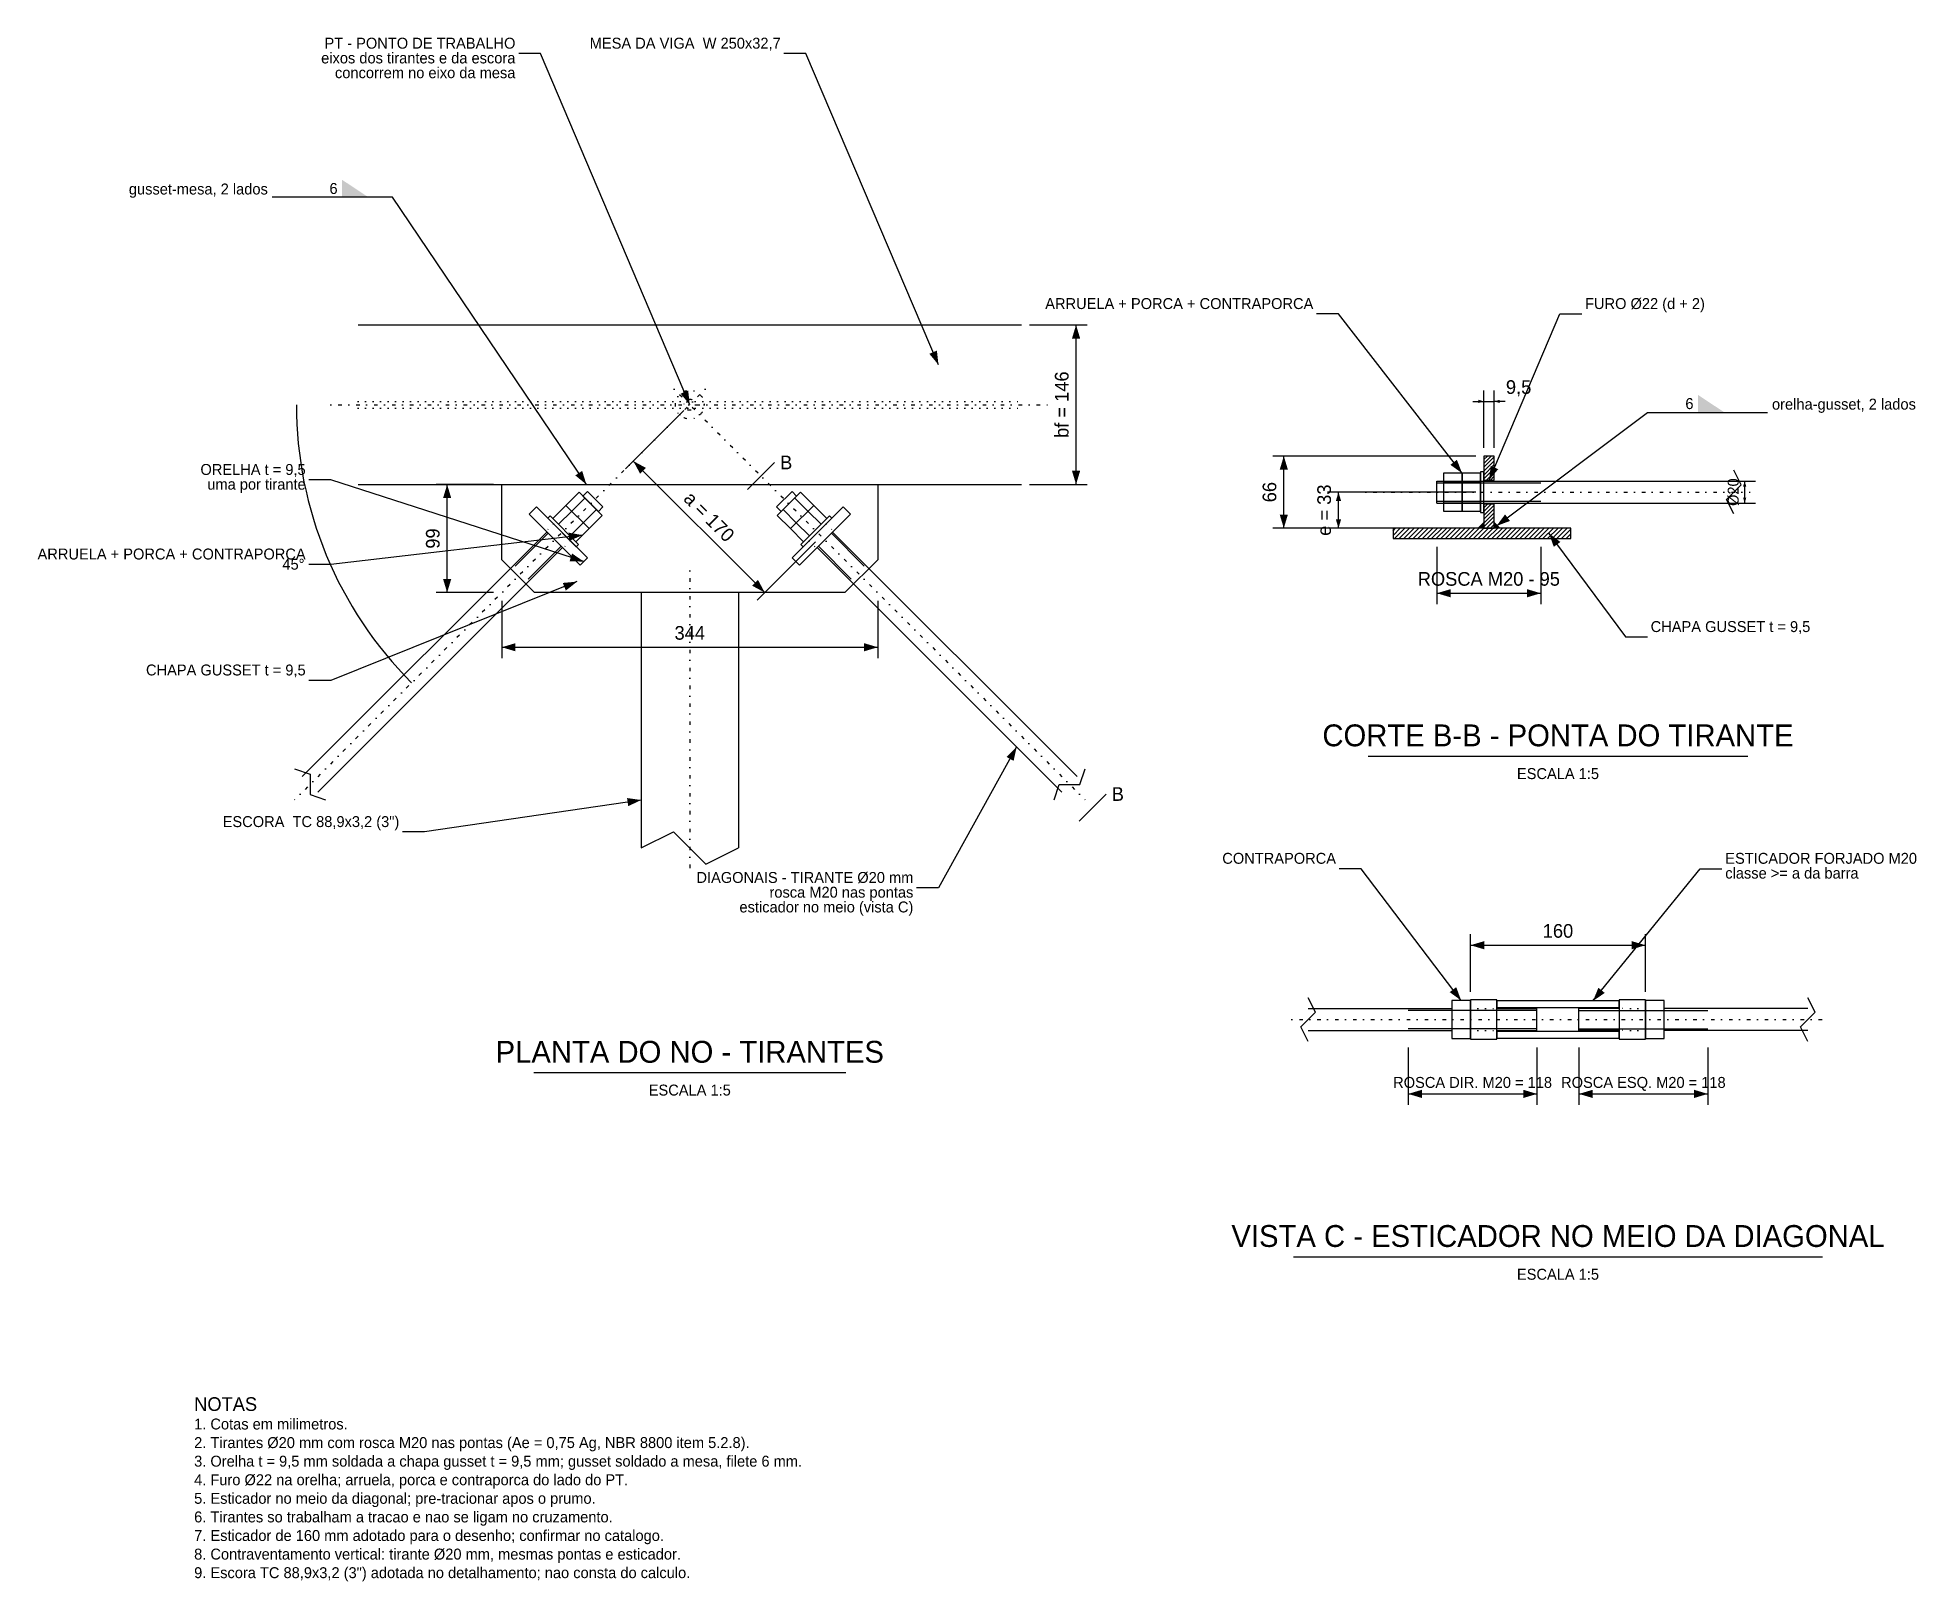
# Model space of a CAD drawing. Header units: millimetres. Extents: x -596 to 1122, y -1077 to 336.
import ezdxf
from ezdxf.enums import TextEntityAlignment as Align

# ---------------------------------------------------------------- set-up
doc = ezdxf.new("R2010")
doc.units = ezdxf.units.MM
doc.linetypes.add('CENTER', pattern=[16.375, 0.5, -6.35, 3.175, -6.35])
doc.linetypes.add('HIDDEN', pattern=[10.024999999999999, 0.5, -6.35, 3.175])
for name, color, linetype in [('ACO', 7, 'CONTINUOUS'), ('ACO-FINO', 8, 'CONTINUOUS'), ('COTA', 3, 'CONTINUOUS'), ('EIXO', 1, 'CENTER'), ('HACHURA', 8, 'CONTINUOUS'), ('OCULTA', 8, 'HIDDEN'), ('PARAFUSO', 5, 'CONTINUOUS'), ('SOLDA', 2, 'CONTINUOUS'), ('TEXTO', 7, 'CONTINUOUS')]:
    doc.layers.add(name, color=color, linetype=linetype)
doc.styles.get("Standard").update_dxf_attribs({"font": 'txt', "width": 0.85})

msp = doc.modelspace()

# ---------------------------------------------------------------- linework, layer by layer
at = {"layer": 'ACO'}
for p, q in [((-303.3014, 73), (303.3014, 73)), ((52.8562, -77.605), (77.605, -52.8562)), ((-303.3014, -73), (303.3014, -73)), ((683.3014, -70), (954.8014, -70)), ((683.3014, -90), (683.3014, -70)), ((683.3014, -90), (954.8014, -90)), ((-130.638, -116.4958), (-354.4019, -340.2598)), ((130.638, -116.4958), (354.4019, -340.2598)), ((-116.4958, -130.638), (-340.2598, -354.4019)), ((116.4958, -130.638), (340.2598, -354.4019)), ((-44.45, -171.9014), (-44.45, -405.5014)), ((44.45, -171.9014), (44.45, -405.5014)), ((356.1697, -380.9184), (380.9184, -356.1697)), ((565.6514, -552.5), (697.0514, -552.5)), ((738.0514, -552.5), (774.8514, -552.5)), ((774.8514, -572.5), (774.8514, -552.5)), ((850.0514, -552.5), (813.2514, -552.5)), ((813.2514, -572.5), (813.2514, -552.5)), ((1022.4514, -552.5), (891.0514, -552.5)), ((565.6514, -572.5), (697.0514, -572.5)), ((738.0514, -572.5), (774.8514, -572.5)), ((850.0514, -572.5), (813.2514, -572.5)), ((1022.4514, -572.5), (891.0514, -572.5))]:
    msp.add_line(p, q, dxfattribs=at)
for points in [[(726.3014, -69), (735.8014, -69), (735.8014, -47), (726.3014, -47)], [(-171.9014, -73), (171.9014, -73), (171.9014, -141.9014), (141.9014, -171.9014), (-141.9014, -171.9014), (-171.9014, -141.9014)], [(-93.5149, -79.3727), (-97.7575, -83.6154), (-83.6154, -97.7575), (-79.3727, -93.5149)], [(79.3727, -93.5149), (83.6154, -97.7575), (97.7575, -83.6154), (93.5149, -79.3727)], [(-140.1839, -93.5149), (-146.9014, -100.2324), (-100.2324, -146.9014), (-93.5149, -140.1839)], [(93.5149, -140.1839), (100.2324, -146.9014), (146.9014, -100.2324), (140.1839, -93.5149)], [(726.3014, -113), (735.8014, -113), (735.8014, -91), (726.3014, -91)], [(643.3014, -122.5), (805.8014, -122.5), (805.8014, -113), (643.3014, -113)], [(714.0514, -580.5), (738.0514, -580.5), (738.0514, -544.5), (714.0514, -544.5)], [(738.0514, -551.5), (850.0514, -551.5), (850.0514, -545.5), (738.0514, -545.5)], [(850.0514, -580.5), (874.0514, -580.5), (874.0514, -544.5), (850.0514, -544.5)], [(738.0514, -579.5), (850.0514, -579.5), (850.0514, -573.5), (738.0514, -573.5)]]:
    msp.add_lwpolyline(points, close=True, dxfattribs=at)
at = {"layer": 'ACO-FINO'}
for p, q in [((683.3014, -71.6), (778.3014, -71.6)), ((683.3014, -88.4), (778.3014, -88.4)), ((-129.5066, -117.6272), (-159.5586, -147.6793)), ((129.5066, -117.6272), (159.5586, -147.6793)), ((-117.6272, -129.5066), (-147.6793, -159.5586)), ((117.6272, -129.5066), (147.6793, -159.5586)), ((774.8514, -554.1), (657.0514, -554.1)), ((813.2514, -554.1), (931.0514, -554.1)), ((774.8514, -570.9), (657.0514, -570.9)), ((813.2514, -570.9), (931.0514, -570.9))]:
    msp.add_line(p, q, dxfattribs=at)
for points in [[(954.8014, -100), (948.1348, -86.6667), (961.4681, -73.3333), (954.8014, -60)], [(-361.473, -333.1887), (-347.3309, -337.9028), (-347.3309, -356.7589), (-333.1887, -361.473)], [(333.1887, -361.473), (337.9028, -347.3309), (356.7589, -347.3309), (361.473, -333.1887)], [(-44.45, -405.5014), (-14.8167, -390.6848), (14.8167, -420.3181), (44.45, -405.5014)], [(565.6514, -582.5), (558.9848, -569.1667), (572.3181, -555.8333), (565.6514, -542.5)], [(1022.4514, -582.5), (1015.7848, -569.1667), (1029.1181, -555.8333), (1022.4514, -542.5)]]:
    msp.add_lwpolyline(points, dxfattribs=at)
at = {"layer": 'COTA'}
for p, q in [((310.8014, 73), (363.3014, 73)), ((353.3014, -73), (353.3014, 73)), ((716.3014, 3), (726.3014, 3)), ((726.3014, -39.5), (726.3014, 13)), ((726.3014, 3), (735.8014, 3)), ((735.8014, -39.5), (735.8014, 13)), ((745.8014, 3), (735.8014, 3)), ((-5.3033, -5.3033), (-58.6899, -58.6899)), ((718.8014, -47), (533.3014, -47)), ((543.3014, -113), (543.3014, -47)), ((-51.6188, -51.6188), (68.5894, -171.8269)), ((-179.4014, -73), (-231.9014, -73)), ((-221.9014, -171.9014), (-221.9014, -73)), ((310.8014, -73), (363.3014, -73)), ((718.8014, -80), (583.3014, -80)), ((593.3014, -113), (593.3014, -80)), ((932.3014, -70), (974.8014, -70)), ((964.8014, -90), (964.8014, -70)), ((932.3014, -90), (974.8014, -90)), ((718.8014, -113), (533.3014, -113)), ((718.8014, -113), (583.3014, -113)), ((114.9049, -125.5115), (61.5183, -178.898)), ((683.3014, -130), (683.3014, -182.5)), ((778.3014, -130), (778.3014, -182.5)), ((-179.4014, -171.9014), (-231.9014, -171.9014)), ((-171.9014, -179.4014), (-171.9014, -231.9014)), ((171.9014, -179.4014), (171.9014, -231.9014)), ((683.3014, -172.5), (778.3014, -172.5)), ((-171.9014, -221.9014), (171.9014, -221.9014)), ((714.0514, -537), (714.0514, -484.5)), ((714.0514, -494.5), (874.0514, -494.5)), ((874.0514, -537), (874.0514, -484.5)), ((657.0514, -588), (657.0514, -640.5)), ((774.8514, -588), (774.8514, -640.5)), ((813.2514, -588), (813.2514, -640.5)), ((931.0514, -588), (931.0514, -640.5)), ((657.0514, -630.5), (774.8514, -630.5)), ((813.2514, -630.5), (931.0514, -630.5))]:
    msp.add_line(p, q, dxfattribs=at)
msp.add_arc((0, 0), 359.8, 180, 225, dxfattribs=at)
for points in [[(353.3014, 73), (349.5514, 60.5), (357.0514, 60.5)], [(726.3014, 3), (721.3014, 4.5), (721.3014, 1.5)], [(735.8014, 3), (740.8014, 1.5), (740.8014, 4.5)], [(543.3014, -47), (539.5514, -59.5), (547.0514, -59.5)], [(-51.6188, -51.6188), (-45.4316, -63.1093), (-40.1283, -57.806)], [(353.3014, -73), (357.0514, -60.5), (349.5514, -60.5)], [(-221.9014, -73), (-225.6514, -85.5), (-218.1514, -85.5)], [(593.3014, -80), (590.8264, -88.25), (595.7764, -88.25)], [(964.8014, -70), (963.3014, -75), (966.3014, -75)], [(964.8014, -90), (966.3014, -85), (963.3014, -85)], [(543.3014, -113), (547.0514, -100.5), (539.5514, -100.5)], [(593.3014, -113), (595.7764, -104.75), (590.8264, -104.75)], [(-221.9014, -171.9014), (-218.1514, -159.4014), (-225.6514, -159.4014)], [(68.5894, -171.8269), (62.4022, -160.3365), (57.0989, -165.6398)], [(683.3014, -172.5), (695.8014, -176.25), (695.8014, -168.75)], [(778.3014, -172.5), (765.8014, -168.75), (765.8014, -176.25)], [(-171.9014, -221.9014), (-159.4014, -225.6514), (-159.4014, -218.1514)], [(171.9014, -221.9014), (159.4014, -218.1514), (159.4014, -225.6514)], [(714.0514, -494.5), (726.5514, -498.25), (726.5514, -490.75)], [(874.0514, -494.5), (861.5514, -490.75), (861.5514, -498.25)], [(657.0514, -630.5), (669.5514, -634.25), (669.5514, -626.75)], [(774.8514, -630.5), (762.3514, -626.75), (762.3514, -634.25)], [(813.2514, -630.5), (825.7514, -634.25), (825.7514, -626.75)], [(931.0514, -630.5), (918.5514, -626.75), (918.5514, -634.25)]]:
    msp.add_solid(points, dxfattribs=at)
at = {"layer": 'EIXO'}
for p, q in [((14.1421, 14.1421), (-361.473, -361.473)), ((-328.3014, 0), (328.3014, 0)), ((-14.1421, 14.1421), (361.473, -361.473)), ((618.3014, -80), (969.8014, -80)), ((0, -151.9014), (0, -425.5014)), ((550.6514, -562.5), (1037.4514, -562.5))]:
    msp.add_line(p, q, dxfattribs=at)
for radius in [13.14, 5.11]:
    msp.add_circle((0, 0), radius, dxfattribs=at)
at = {"layer": 'HACHURA'}
for p, q in [((726.3014, -53.7513), (733.0527, -47)), ((726.3014, -50.2157), (729.5172, -47)), ((726.3014, -57.2868), (735.8014, -47.7868)), ((726.3014, -60.8223), (735.8014, -51.3223)), ((726.3014, -64.3579), (735.8014, -54.8579)), ((726.3014, -67.8934), (735.8014, -58.3934)), ((728.7304, -69), (735.8014, -61.9289)), ((732.2659, -69), (735.8014, -65.4645)), ((726.3014, -97.7513), (733.0527, -91)), ((726.3014, -94.2157), (729.5172, -91)), ((726.3014, -101.2868), (735.8014, -91.7868)), ((726.3014, -104.8223), (735.8014, -95.3223)), ((726.3014, -108.3579), (735.8014, -98.8579)), ((726.3014, -111.8934), (735.8014, -102.3934)), ((643.3014, -119.537), (649.8384, -113)), ((643.3014, -115.2944), (645.5958, -113)), ((644.5811, -122.5), (654.0811, -113)), ((648.8237, -122.5), (658.3237, -113)), ((653.0664, -122.5), (662.5664, -113)), ((657.309, -122.5), (666.809, -113)), ((661.5517, -122.5), (671.0517, -113)), ((665.7943, -122.5), (675.2943, -113)), ((670.0369, -122.5), (679.5369, -113)), ((674.2796, -122.5), (683.7796, -113)), ((678.5222, -122.5), (688.0222, -113)), ((682.7649, -122.5), (692.2649, -113)), ((687.0075, -122.5), (696.5075, -113)), ((691.2501, -122.5), (700.7501, -113)), ((695.4928, -122.5), (704.9928, -113)), ((699.7354, -122.5), (709.2354, -113)), ((703.9781, -122.5), (713.4781, -113)), ((708.2207, -122.5), (717.7207, -113)), ((712.4633, -122.5), (721.9633, -113)), ((716.706, -122.5), (726.206, -113)), ((720.9486, -122.5), (730.4486, -113)), ((725.1913, -122.5), (734.6913, -113)), ((728.7304, -113), (735.8014, -105.9289)), ((729.4339, -122.5), (738.9339, -113)), ((732.2659, -113), (735.8014, -109.4645)), ((733.6765, -122.5), (743.1765, -113)), ((737.9192, -122.5), (747.4192, -113)), ((742.1618, -122.5), (751.6618, -113)), ((746.4045, -122.5), (755.9045, -113)), ((750.6471, -122.5), (760.1471, -113)), ((754.8897, -122.5), (764.3897, -113)), ((759.1324, -122.5), (768.6324, -113)), ((763.375, -122.5), (772.875, -113)), ((767.6177, -122.5), (777.1177, -113)), ((771.8603, -122.5), (781.3603, -113)), ((776.1029, -122.5), (785.6029, -113)), ((780.3456, -122.5), (789.8456, -113)), ((784.5882, -122.5), (794.0882, -113)), ((788.8309, -122.5), (798.3309, -113)), ((793.0735, -122.5), (802.5735, -113)), ((797.3162, -122.5), (805.8014, -114.0147)), ((801.5588, -122.5), (805.8014, -118.2574))]:
    msp.add_line(p, q, dxfattribs=at)
at = {"layer": 'OCULTA'}
for p, q in [((-303.3014, 3.05), (303.3014, 3.05)), ((-303.3014, -3.05), (303.3014, -3.05)), ((-124.6276, -109.0712), (-131.3451, -115.7887)), ((124.6276, -109.0712), (131.3451, -115.7887)), ((-109.0712, -124.6276), (-115.7887, -131.3451)), ((109.0712, -124.6276), (115.7887, -131.3451)), ((714.0514, -552.5), (738.0514, -552.5)), ((874.0514, -552.5), (850.0514, -552.5)), ((714.0514, -572.5), (738.0514, -572.5)), ((874.0514, -572.5), (850.0514, -572.5))]:
    msp.add_line(p, q, dxfattribs=at)
at = {"layer": 'PARAFUSO'}
for p, q in [((-95.9897, -85.3831), (-108.0106, -97.404)), ((95.9897, -85.3831), (108.0106, -97.404)), ((689.3014, -71.3), (706.3014, -71.3)), ((706.3014, -71.3), (723.3014, -71.3)), ((-108.0106, -97.404), (-120.0314, -109.4248)), ((-85.3831, -95.9897), (-97.404, -108.0106)), ((85.3831, -95.9897), (97.404, -108.0106)), ((108.0106, -97.404), (120.0314, -109.4248)), ((689.3014, -88.7), (706.3014, -88.7)), ((706.3014, -88.7), (723.3014, -88.7)), ((-97.404, -108.0106), (-109.4248, -120.0314)), ((97.404, -108.0106), (109.4248, -120.0314))]:
    msp.add_line(p, q, dxfattribs=at)
for points in [[(689.3014, -97.4), (706.3014, -97.4), (706.3014, -62.6), (689.3014, -62.6)], [(706.3014, -97.4), (723.3014, -97.4), (723.3014, -62.6), (706.3014, -62.6)], [(723.3014, -98.5), (726.3014, -98.5), (726.3014, -61.5), (723.3014, -61.5)], [(-101.293, -80.0798), (-113.3139, -92.1007), (-92.1007, -113.3139), (-80.0798, -101.293)], [(80.0798, -101.293), (92.1007, -113.3139), (113.3139, -92.1007), (101.293, -80.0798)], [(-127.8096, -101.6466), (-129.9309, -103.7679), (-103.7679, -129.9309), (-101.6466, -127.8096)], [(-113.3139, -92.1007), (-125.3347, -104.1215), (-104.1215, -125.3347), (-92.1007, -113.3139)], [(92.1007, -113.3139), (104.1215, -125.3347), (125.3347, -104.1215), (113.3139, -92.1007)], [(101.6466, -127.8096), (103.7679, -129.9309), (129.9309, -103.7679), (127.8096, -101.6466)], [(697.0514, -579.9), (714.0514, -579.9), (714.0514, -545.1), (697.0514, -545.1)], [(874.0514, -579.9), (891.0514, -579.9), (891.0514, -545.1), (874.0514, -545.1)]]:
    msp.add_lwpolyline(points, close=True, dxfattribs=at)
at = {"layer": 'SOLDA'}
for p, q in [((-271.9014, 189.8), (-381.9014, 189.8)), ((-94.5458, -73), (-271.9014, 189.8)), ((737.9014, -110.9), (875.8014, -7)), ((875.8014, -7), (985.8014, -7))]:
    msp.add_line(p, q, dxfattribs=at)
for points in [[(-318.1014, 189.8), (-293.9014, 189.8), (-318.1014, 205.8)], [(922.0014, -7), (946.2014, -7), (922.0014, 9)], [(-94.5458, -73), (-98.4299, -60.541), (-104.6466, -64.7365)], [(737.9014, -110.9), (750.1415, -106.3731), (745.6283, -100.383)], [(726.3014, -113), (720.3014, -113), (726.3014, -107)], [(735.8014, -113), (741.8014, -113), (735.8014, -107)]]:
    msp.add_solid(points, dxfattribs=at)
at = {"layer": 'TEXTO'}
for p, q in [((-136.4856, 321.2), (-156.4856, 321.2)), ((0, 0), (-136.4856, 321.2)), ((106.1555, 321.2), (86.1555, 321.2)), ((227.4761, 36.5), (106.1555, 321.2)), ((593.3014, 83), (573.3014, 83)), ((706.3014, -62.6), (593.3014, 83)), ((731.0514, -69), (795.8014, 83)), ((795.8014, 83), (815.8014, 83)), ((-328.3014, -68.7606), (-348.3014, -68.7606)), ((-96.8736, -143.5427), (-328.3014, -68.7606)), ((-98.1111, -119.3243), (-328.3014, -146.1162)), ((785.8014, -117.75), (855.8014, -212.5)), ((-328.3014, -146.1162), (-348.3014, -146.1162)), ((-103.1409, -161.9014), (-328.3014, -252.2014)), ((855.8014, -212.5), (875.8014, -212.5)), ((-328.3014, -252.2014), (-348.3014, -252.2014)), ((298.9647, -313.1069), (227.4761, -442.0014)), ((620.4514, -321.5), (967.6514, -321.5)), ((-44.45, -361.7014), (-242.6411, -390.9014)), ((-242.6411, -390.9014), (-262.6411, -390.9014)), ((614.0514, -424.5), (594.0514, -424.5)), ((705.5514, -545.1), (614.0514, -424.5)), ((826.0514, -545.5), (924.0514, -424.5)), ((924.0514, -424.5), (944.0514, -424.5)), ((227.4761, -442.0014), (207.4761, -442.0014)), ((-142.6, -611.0014), (142.6, -611.0014)), ((552.2514, -779.5), (1035.8514, -779.5))]:
    msp.add_line(p, q, dxfattribs=at)
for points in [[(227.4761, 36.5), (226.0256, 49.4695), (219.1259, 46.5293)], [(0, 0), (-1.4372, 12.971), (-8.3399, 10.0379)], [(706.3014, -62.6), (701.6, -50.4259), (695.675, -55.0242)], [(731.0514, -69), (739.4003, -58.9696), (732.5003, -56.0303)], [(-98.1111, -119.3243), (-110.9608, -117.0445), (-110.0937, -124.4942)], [(785.8014, -117.75), (790.2129, -130.0322), (796.2452, -125.5756)], [(-96.8736, -143.5427), (-107.615, -136.1309), (-109.9211, -143.2675)], [(-103.1409, -161.9014), (-116.1385, -163.0738), (-113.3468, -170.0348)], [(298.9647, -313.1069), (289.6226, -322.2193), (296.1813, -325.857)], [(-44.45, -361.7014), (-57.3631, -359.8135), (-56.2699, -367.2334)], [(705.5514, -545.1), (700.9835, -532.8752), (695.0086, -537.4084)], [(826.0514, -545.5), (836.8328, -538.1465), (831.0046, -533.4261)]]:
    msp.add_solid(points, dxfattribs=at)

# ---------------------------------------------------------------- texts
at = {"layer": 'COTA'}
for s, height, rotation, p in [('bf = 146', 12.5, 90, (346.4264, 0)), ('%%c20', 10, 90, (959.3014, -80)), ('a = 170', 12.5, -45, (13.3466, -106.8615)), ('66', 12.5, 90, (536.4264, -80)), ('e = 33', 12.5, 90, (586.4264, -96.5)), ('99', 12.5, 90, (-228.7764, -122.4507))]:
    msp.add_text(s, height=height, rotation=rotation, dxfattribs=at).set_placement(p, align=Align.CENTER)
for s, height, p in [('9,5', 12.5, (758.0514, 9.875)), ('ROSCA M20 - 95', 12.5, (730.8014, -165.625)), ('344', 12.5, (0, -215.0264)), ('160', 12.5, (794.0514, -487.625)), ('ROSCA DIR. M20 = 118', 10, (715.9514, -625)), ('ROSCA ESQ. M20 = 118', 10, (872.1514, -625))]:
    msp.add_text(s, height=height, dxfattribs=at).set_placement(p, align=Align.CENTER)
msp.add_text('45%%d', height=10, dxfattribs=at).set_placement((-352.3566, -145.9509), align=Align.MIDDLE_RIGHT)
at = {"layer": 'SOLDA'}
for s, p in [('gusset-mesa, 2 lados', (-385.9014, 192.3)), ('6', (-322.1014, 192.8)), ('6', (918.0014, -4))]:
    msp.add_text(s, height=10, dxfattribs=at).set_placement(p, align=Align.RIGHT)
msp.add_text('orelha-gusset, 2 lados', height=10, dxfattribs=at).set_placement((989.8014, -4.5))
at = {"layer": 'TEXTO'}
for s, p in [('PT - PONTO DE TRABALHO', (-159.4856, 325.7)), ('MESA DA VIGA  W 250x32,7', (83.1555, 325.7)), ('eixos dos tirantes e da escora', (-159.4856, 312.2)), ('concorrem no eixo da mesa', (-159.4856, 298.7)), ('ARRUELA + PORCA + CONTRAPORCA', (570.3014, 87.5)), ('ORELHA t = 9,5', (-351.3014, -64.2606)), ('uma por tirante', (-351.3014, -77.7606)), ('ARRUELA + PORCA + CONTRAPORCA', (-351.3014, -141.6162)), ('CHAPA GUSSET t = 9,5', (-351.3014, -247.7014)), ('ESCORA  TC 88,9x3,2 (3")', (-265.6411, -386.4014)), ('CONTRAPORCA', (591.0514, -420)), ('DIAGONAIS - TIRANTE %%c20 mm', (204.4761, -437.5014)), ('rosca M20 nas pontas', (204.4761, -451.0014)), ('esticador no meio (vista C)', (204.4761, -464.5014))]:
    msp.add_text(s, height=10, dxfattribs=at).set_placement(p, align=Align.RIGHT)
for s, height, p in [('FURO %%c22 (d + 2)', 10, (818.8014, 87.5)), ('CHAPA GUSSET t = 9,5', 10, (878.8014, -208)), ('ESTICADOR FORJADO M20', 10, (947.0514, -420)), ('classe >= a da barra', 10, (947.0514, -433.5)), ('NOTAS', 12.5, (-453.3014, -920.5)), ('1. Cotas em milimetros.', 10, (-453.3014, -937.5)), ('2. Tirantes %%c20 mm com rosca M20 nas pontas (Ae = 0,75 Ag, NBR 8800 item 5.2.8).', 10, (-453.3014, -954.5)), ('3. Orelha t = 9,5 mm soldada a chapa gusset t = 9,5 mm; gusset soldado a mesa, filete 6 mm.', 10, (-453.3014, -971.5)), ('4. Furo %%c22 na orelha; arruela, porca e contraporca do lado do PT.', 10, (-453.3014, -988.5)), ('5. Esticador no meio da diagonal; pre-tracionar apos o prumo.', 10, (-453.3014, -1005.5)), ('6. Tirantes so trabalham a tracao e nao se ligam no cruzamento.', 10, (-453.3014, -1022.5)), ('7. Esticador de 160 mm adotado para o desenho; confirmar no catalogo.', 10, (-453.3014, -1039.5)), ('8. Contraventamento vertical: tirante %%c20 mm, mesmas pontas e esticador.', 10, (-453.3014, -1056.5)), ('9. Escora TC 88,9x3,2 (3") adotada no detalhamento; nao consta do calculo.', 10, (-453.3014, -1073.5))]:
    msp.add_text(s, height=height, dxfattribs=at).set_placement(p)
for p in [(82.605, -52.8562), (385.9184, -356.1697)]:
    msp.add_text('B', height=12.5, dxfattribs=at).set_placement(p, align=Align.MIDDLE_LEFT)
for s, height, p in [('CORTE B-B - PONTA DO TIRANTE', 20, (794.0514, -312.5)), ('ESCALA 1:5', 10, (794.0514, -342.5)), ('PLANTA DO NO - TIRANTES', 20, (0, -602.0014)), ('ESCALA 1:5', 10, (0, -632.0014)), ('VISTA C - ESTICADOR NO MEIO DA DIAGONAL', 20, (794.0514, -770.5)), ('ESCALA 1:5', 10, (794.0514, -800.5))]:
    msp.add_text(s, height=height, dxfattribs=at).set_placement(p, align=Align.CENTER)

doc.saveas('drawing.dxf')
